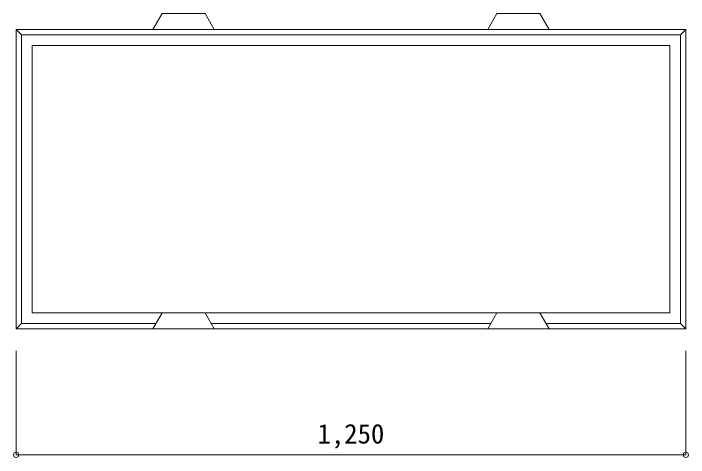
# Model space of a CAD drawing. Units: millimetres, scale not verified. Extents: x -4697 to 5830, y 100 to 4100.
# Drawn here: x -4697 to -3437, y 1806 to 2635 of the extents above; entities that cross this region are included whole.
import ezdxf
from ezdxf.enums import TextEntityAlignment as Align

# ---------------------------------------------------------------- set-up
doc = ezdxf.new("R2010")
doc.units = ezdxf.units.MM
doc.header["$LTSCALE"] = 20
doc.header["$PDMODE"] = 32
doc.header["$PDSIZE"] = 10
doc.layers.add('_0-2_', color=4, linetype='Continuous', lineweight=18)
doc.styles.add('ＭＳ 明朝', font='')
doc.styles.get('ＭＳ 明朝').set_extended_font_data('MS Mincho')

msp = doc.modelspace()

# ---------------------------------------------------------------- linework, layer by layer
at = {"layer": '_0-2_', "color": 7}
for p, q in [((-4419.96, 2635.28), (-4437.28, 2605.28)), ((-4419.96, 2635.28), (-4339.96, 2635.28)), ((-4339.96, 2635.28), (-4322.64, 2605.28)), ((-3794.96, 2635.28), (-3812.28, 2605.28)), ((-3794.96, 2635.28), (-3714.96, 2635.28)), ((-3714.96, 2635.28), (-3697.64, 2605.28)), ((-4692.46, 2605.28), (-4692.46, 2046.28)), ((-4692.46, 2605.28), (-3442.46, 2605.28)), ((-4682.46, 2595.28), (-4692.46, 2605.28)), ((-3452.46, 2595.28), (-3442.46, 2605.28)), ((-3442.46, 2605.28), (-3442.46, 2046.28)), ((-4682.46, 2056.28), (-4682.46, 2595.28)), ((-3452.46, 2595.28), (-4682.46, 2595.28)), ((-3452.46, 2595.28), (-3452.46, 2056.28)), ((-3472.46, 2575.28), (-4662.46, 2575.28)), ((-4662.46, 2575.28), (-4662.46, 2076.28)), ((-3472.46, 2076.28), (-3472.46, 2575.28)), ((-4662.46, 2076.28), (-3472.46, 2076.28)), ((-4419.96, 2076.28), (-4437.28, 2046.28)), ((-4339.96, 2076.28), (-4322.64, 2046.28)), ((-3794.96, 2076.28), (-3812.28, 2046.28)), ((-3714.96, 2076.28), (-3697.64, 2046.28)), ((-4692.46, 2046.28), (-4682.46, 2056.28)), ((-4682.46, 2056.28), (-4431.51, 2056.28)), ((-4328.41, 2056.28), (-3806.51, 2056.28)), ((-3703.41, 2056.28), (-3452.46, 2056.28)), ((-3452.46, 2056.28), (-3442.46, 2046.28)), ((-4692.46, 2046.28), (-3442.46, 2046.28))]:
    msp.add_line(p, q, dxfattribs=at)
at = {"layer": '_0-2_', "lineweight": 9}
for p, q in [((-4692.46, 1811.36), (-4692.46, 2005.52)), ((-3442.46, 1811.36), (-3442.46, 2005.52)), ((-4692.46, 1811.36), (-3442.46, 1811.36))]:
    msp.add_line(p, q, dxfattribs=at)
at = {"layer": '_0-2_'}
for p in [(-4692.46, 1811.36), (-3442.46, 1811.36)]:
    msp.add_point(p, dxfattribs=at)

# ---------------------------------------------------------------- texts
at = {"layer": '_0-2_', "style": 'ＭＳ 明朝'}
msp.add_text('1,250', height=36.66, dxfattribs=at).set_placement((-4129.96, 1821.36), align=Align.BOTTOM_LEFT)

doc.saveas('drawing.dxf')
